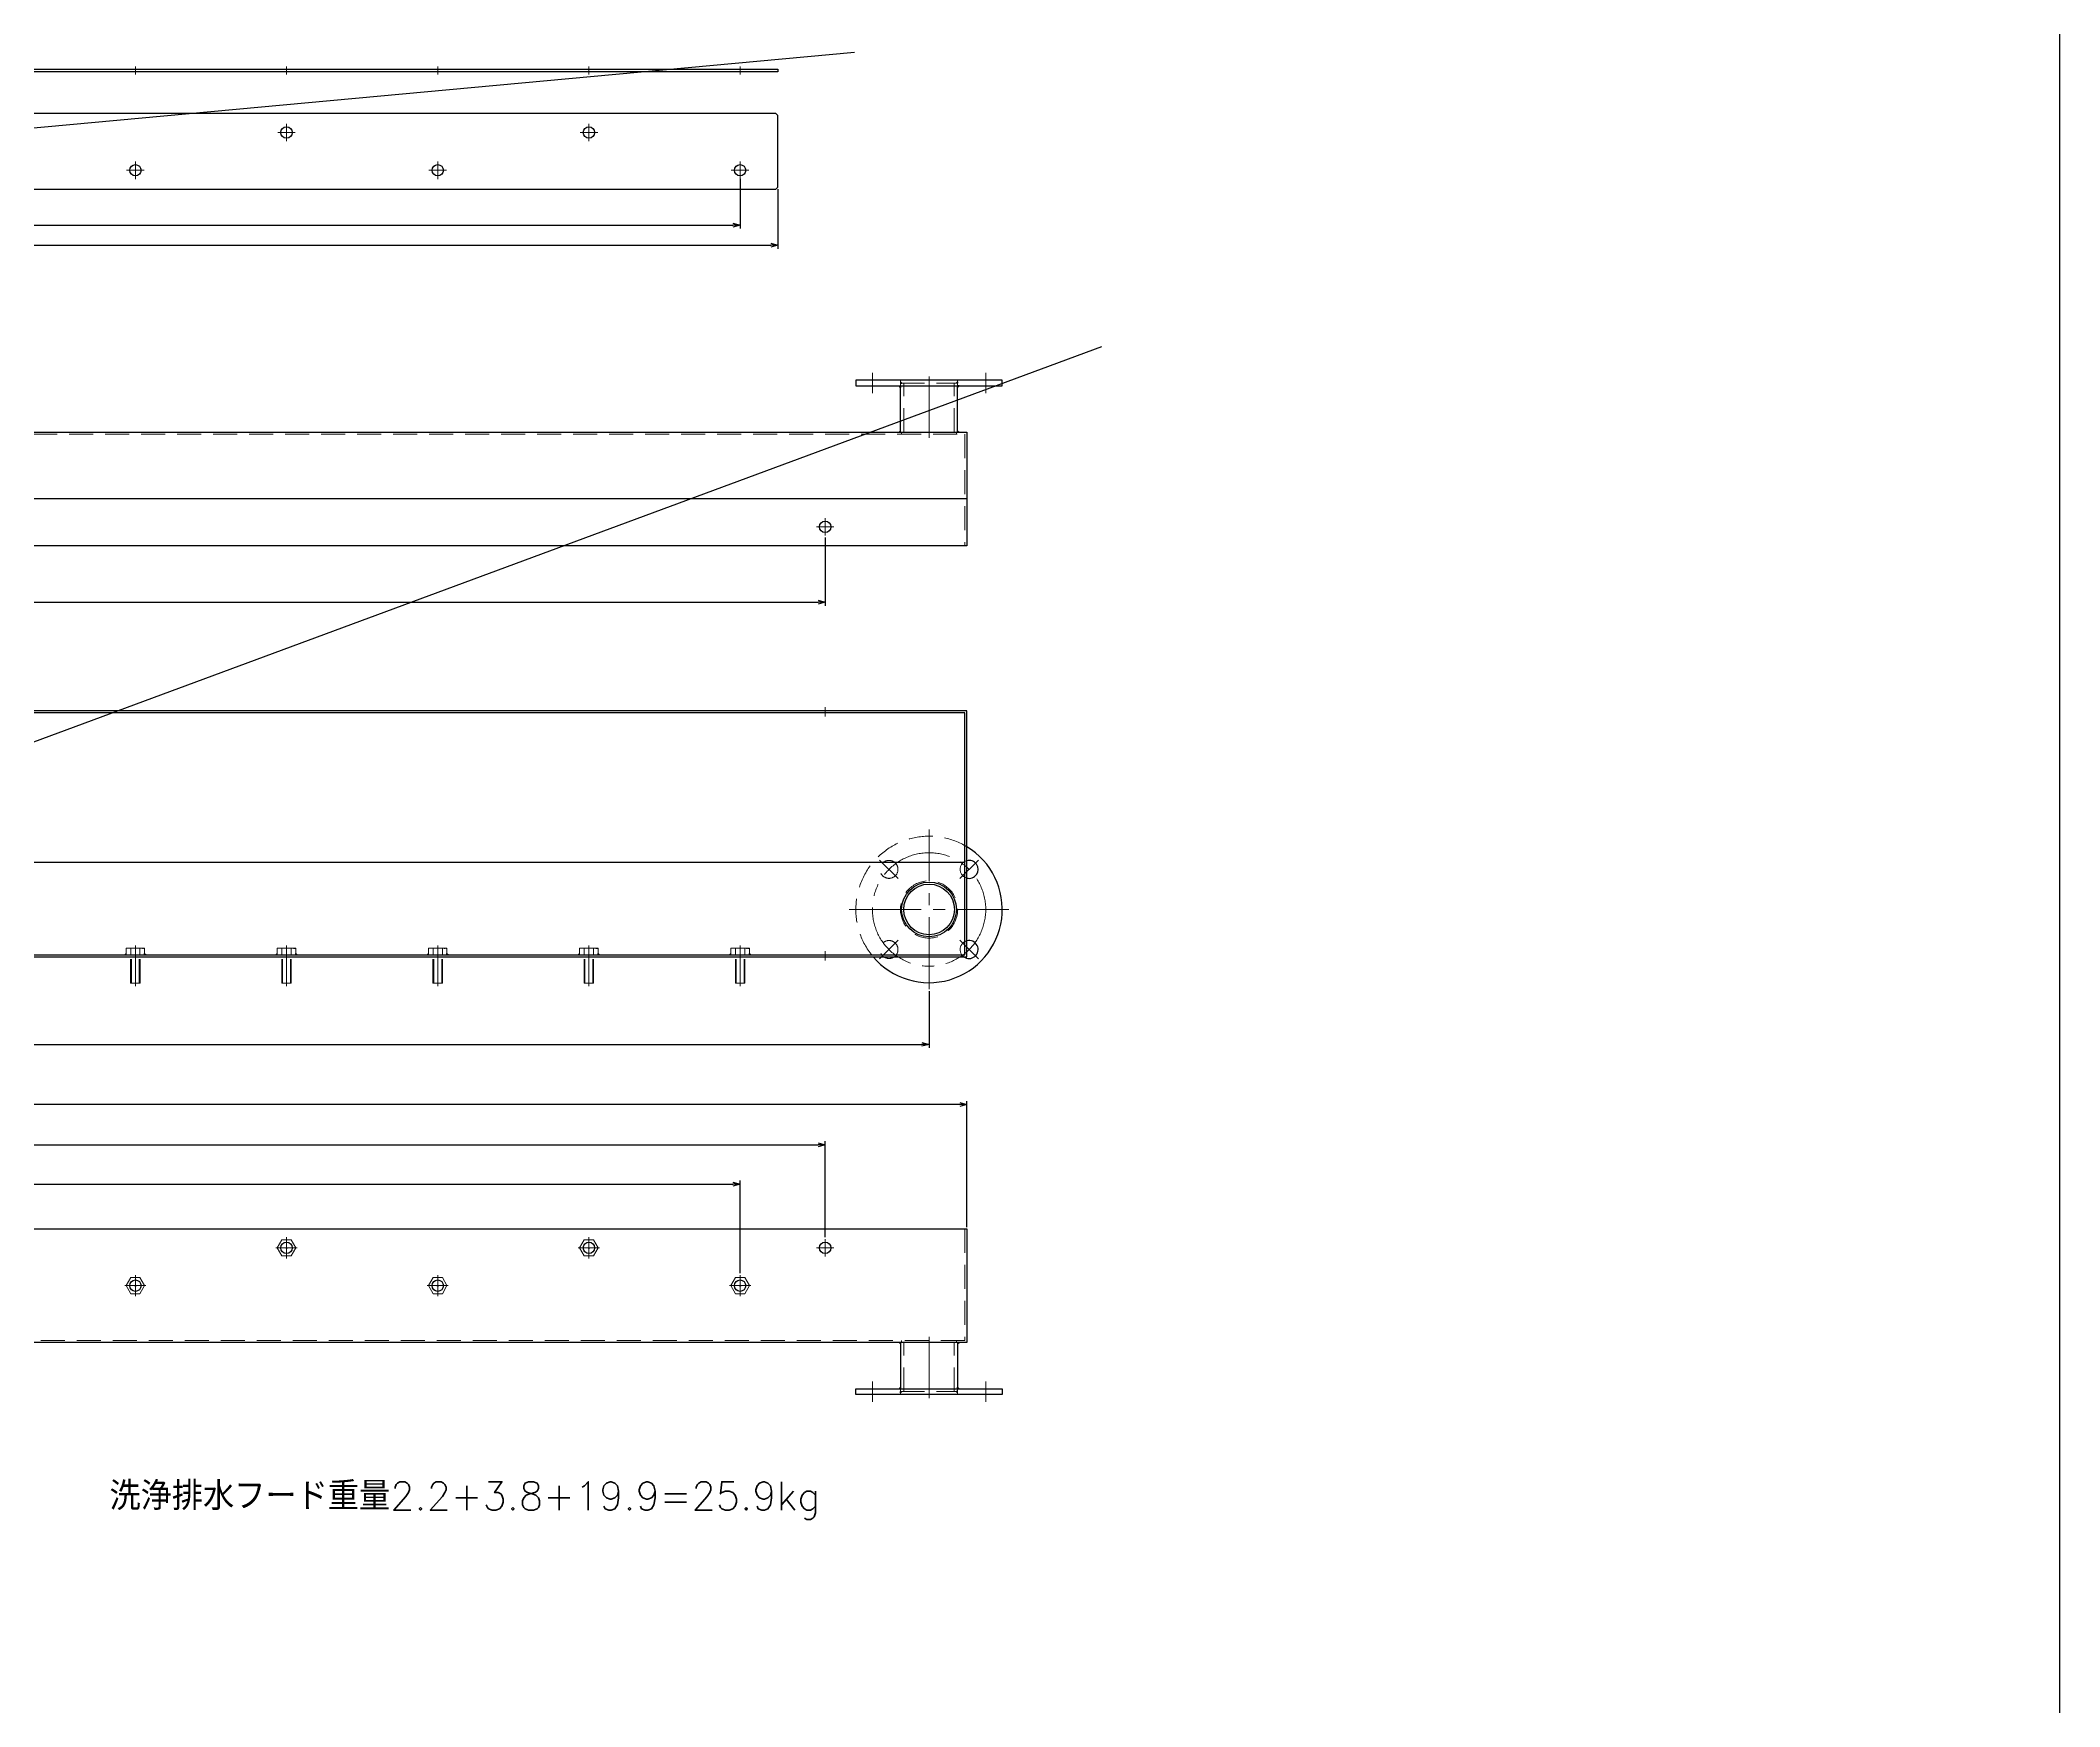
# Model space of a CAD drawing. Header units: millimetres. Extents: x -8731 to 85711, y -14522 to 31379.
# Drawn here: x 30155 to 32292, y -6146 to -4383 of the extents above; entities that cross this region are included whole.
import ezdxf

# ---------------------------------------------------------------- set-up
doc = ezdxf.new("R2010")
doc.units = ezdxf.units.MM
doc.header["$LTSCALE"] = 4
doc.header["$PDMODE"] = 99
doc.header["$PDSIZE"] = 1
doc.linetypes.add('CENTER2', pattern=[28.575, 19.05, -3.175, 3.175, -3.175])
doc.linetypes.add('HIDDEN', pattern=[9.525, 6.35, -3.175])
for name, color, linetype, lineweight in [('04_HIDDEN', 2, 'HIDDEN', 13), ('05_CENTER', 4, 'CENTER2', 13), ('08_DIM', 3, 'Continuous', 13)]:
    doc.layers.add(name, color=color, linetype=linetype, lineweight=lineweight)
doc.layers.add('10_DRAFT', color=8, linetype='Continuous', lineweight=0, plot=False)
doc.styles.add('KSS_TXT', font='txt.shx', dxfattribs={"bigfont": 'extfont2.shx'})
doc.styles.add('KSS_TXT_L', font='txt.shx', dxfattribs={"height": 9, "bigfont": 'extfont2.shx'})
doc.dimstyles.new('KSS_DIM', dxfattribs={"dimscale": 3, "dimtxt": 3, "dimasz": 2.5, "dimexe": 1.25, "dimexo": 0.625, "dimtad": 1, "dimdsep": 46, "dimtxsty": 'KSS_TXT', "dimblk": 'OPEN30', "dimcen": 0, "dimazin": 2, "dimtfac": 0.75, "dimtmove": 0, "dimatfit": 3, "dimldrblk": 'OPEN30', "dimfxl": 1, "dimtolj": 1, "dimarcsym": 0})

# ---------------------------------------------------------------- blocks, each defined once
blk = doc.blocks.new('A$C28002627_1_1_1')
at = {"color": 0, "linetype": 'CENTER2'}
for p, q in [((-11.2, 0), (11.2, 0)), ((0, -11.2), (0, 11.2))]:
    blk.add_line(p, q, dxfattribs=at)
at = {"color": 0}
for p, q in [((-9.8, 0), (-4.9, 8.5)), ((-4.9, -8.5), (-9.8, 0)), ((-4.9, 8.5), (4.9, 8.5)), ((4.9, 8.5), (9.8, 0)), ((9.8, 0), (4.9, -8.5)), ((4.9, -8.5), (-4.9, -8.5))]:
    blk.add_line(p, q, dxfattribs=at)
at = {"layer": '10_DRAFT', "style": 'KSS_TXT_L'}
blk.add_text('BT-M10', height=0.3, dxfattribs=at).set_placement((-0.7, -0.5))
blk = doc.blocks.new('A$C433F3B64_1_1')
at = {"color": 0}
for p, q in [((1129.8, -60), (1129.8, -109)), ((1190.2, -60), (1190.2, -109))]:
    blk.add_line(p, q, dxfattribs=at)
blk.add_lwpolyline([(-1200, 60), (1200, 60), (1200, -60), (-1200, -60)], close=True, dxfattribs=at)
at = {"color": 3}
for points in [[(1129.8, -60), (1129.8, -61.5), (1129.8, -61.5), (1128.3, -60)], [(1190.2, -60), (1190.2, -61.5), (1190.2, -61.5), (1191.8, -60)], [(1129.8, -109), (1129.8, -107.5), (1129.8, -107.5), (1128.3, -109)], [(1129.8, -112), (1131.3, -112), (1131.3, -112), (1129.8, -113.5)], [(1190.2, -112), (1188.8, -112), (1188.8, -112), (1190.2, -113.5)], [(1190.2, -109), (1190.2, -107.5), (1190.2, -107.5), (1191.8, -109)]]:
    blk.add_lwpolyline(points, close=True, dxfattribs=at)
blk.add_lwpolyline([(1237.5, -115), (1082.5, -115), (1082.5, -109), (1237.5, -109)], close=True)
at = {"color": 0}
for centre in [(480, 40), (800, 40), (1050, 40), (320, 0), (640, 0), (960, 0)]:
    blk.add_circle(centre, 6, dxfattribs=at)
at = {"layer": '04_HIDDEN'}
for p, q in [((1198, 60), (1198, -58)), ((1198, -58), (-1198, -58)), ((1131, -58), (1131, -60)), ((1133.2, -112), (1133.2, -60)), ((1186.7, -112), (1186.7, -60)), ((1189, -58), (1189, -60)), ((1129.8, -109), (1129.8, -115)), ((1129.8, -112), (1190.2, -112)), ((1190.2, -109), (1190.2, -115))]:
    blk.add_line(p, q, dxfattribs=at)
at = {"layer": '05_CENTER'}
for p, q in [((480, 30.7), (480, 49.3)), ((800, 30.7), (800, 49.3)), ((1050, 30.7), (1050, 49.3)), ((470.7, 40), (489.3, 40)), ((790.7, 40), (809.3, 40)), ((1040.7, 40), (1059.3, 40)), ((320, -9.3), (320, 9.3)), ((640, -9.3), (640, 9.3)), ((960, -9.3), (960, 9.3)), ((310.7, 0), (329.3, 0)), ((630.7, 0), (649.3, 0)), ((950.7, 0), (969.3, 0)), ((1160, -54.2), (1160, -119.1)), ((1100, -101.3), (1100, -122.8)), ((1220, -101.3), (1220, -122.8))]:
    blk.add_line(p, q, dxfattribs=at)
at = {"layer": '04_HIDDEN'}
for p in [(480, 40), (800, 40), (320, 0), (640, 0), (960, 0)]:
    blk.add_blockref('A$C28002627_1_1_1', p, dxfattribs=at)
blk = doc.blocks.new('A$C742A68D0_1_1')
at = {"color": 0}
for p, q in [((-9.8, 7), (9.8, 7)), ((-9.8, 0), (-9.8, 7)), ((-9.8, 0), (9.8, 0)), ((-4.9, 0), (-4.9, 7)), ((4.9, 0), (4.9, 7)), ((9.8, 0), (9.8, 7))]:
    blk.add_line(p, q, dxfattribs=at)
at = {"color": 0, "linetype": 'HIDDEN'}
for p, q in [((-5, -30), (-5, 0)), ((-4.2, -30), (-4.2, 0)), ((4.2, -30), (4.2, 0)), ((5, -30), (5, 0)), ((-5, -30), (5, -30))]:
    blk.add_line(p, q, dxfattribs=at)
at = {"color": 0, "linetype": 'CENTER2'}
blk.add_line((0, -33), (0, 10), dxfattribs=at)
at = {"layer": '10_DRAFT', "style": 'KSS_TXT_L'}
blk.add_text('BT-M10x30L', height=0.3, dxfattribs=at).set_placement((6.8, 6.7))
blk = doc.blocks.new('A$C7B156557_1_1')
at = {"color": 3}
blk.add_line((-148, 100), (2248, 100), dxfattribs=at)
at = {"color": 0}
for points in [[(-150, 0), (2250, 0), (2250, 260), (-150, 260)], [(-148, 2), (2248, 2), (2248, 258), (-148, 258)]]:
    blk.add_lwpolyline(points, close=True, dxfattribs=at)
at = {"color": 3}
for points in [[(1360.2, 2), (1360.2, 3.5), (1358.7, 2), (1358.7, 2)], [(1379.8, 2), (1379.8, 3.5), (1381.3, 2), (1381.3, 2)], [(1520.2, 2), (1520.2, 3.5), (1518.7, 2), (1518.7, 2)], [(1539.8, 2), (1539.8, 3.5), (1541.3, 2), (1541.3, 2)], [(1680.2, 2), (1680.2, 3.5), (1678.7, 2), (1678.7, 2)], [(1699.8, 2), (1699.8, 3.5), (1701.3, 2), (1701.3, 2)], [(1840.2, 2), (1840.2, 3.5), (1838.7, 2), (1838.7, 2)], [(1859.8, 2), (1859.8, 3.5), (1861.3, 2), (1861.3, 2)], [(2000.2, 2), (2000.2, 3.5), (1998.7, 2), (1998.7, 2)], [(2019.8, 2), (2019.8, 3.5), (2021.3, 2), (2021.3, 2)]]:
    blk.add_lwpolyline(points, close=True, dxfattribs=at)
blk.add_circle((2210, 50), 29)
at = {"color": 0}
blk.add_circle((2210, 50), 26.8, dxfattribs=at)
for centre, radius, start, end in [((2210, 50), 77.5, 220.1778, 58.927), ((2252.4, 92.4), 9.5, 255.202, 104.798), ((2252.4, 7.6), 9.5, 232.8655, 104.798)]:
    blk.add_arc(centre, radius, start, end, dxfattribs=at)
at = {"layer": '04_HIDDEN'}
for centre, radius in [((2167.6, 92.4), 9.5), ((2210, 50), 30.3), ((2167.6, 7.6), 9.5)]:
    blk.add_circle(centre, radius, dxfattribs=at)
for centre, radius, start, end in [((2210, 50), 77.5, 58.927, 220.1778), ((2252.4, 92.4), 9.5, 104.798, 255.202), ((2252.4, 7.6), 9.5, 104.798, 232.8655)]:
    blk.add_arc(centre, radius, start, end, dxfattribs=at)
at = {"layer": '05_CENTER'}
for p, q in [((2100, 264), (2100, 254)), ((2210, -34.5), (2210, 134.5)), ((2177.4, 82.6), (2157.7, 102.3)), ((2242.6, 82.6), (2262.3, 102.3)), ((2125.5, 50), (2294.5, 50)), ((1370, 5.9), (1370, -4)), ((1530, 5.9), (1530, -4)), ((1690, 5.9), (1690, -4)), ((1850, 5.9), (1850, -4)), ((2010, 5.9), (2010, -4)), ((2100, 5.9), (2100, -4)), ((2177.4, 17.4), (2157.7, -2.3)), ((2242.6, 17.4), (2262.3, -2.3))]:
    blk.add_line(p, q, dxfattribs=at)
blk.add_circle((2210, 50), 60, dxfattribs=at)
at = {"layer": '04_HIDDEN'}
for p in [(1370, 2), (1530, 2), (1690, 2), (1850, 2), (2010, 2)]:
    blk.add_blockref('A$C742A68D0_1_1', p, dxfattribs=at)
blk = doc.blocks.new('A$C43B72E5D_1_1')
at = {"color": 3}
blk.add_line((150, -30), (-2250, -30), dxfattribs=at)
at = {"color": 0}
for p, q in [((-2240.2, -100), (-2240.2, -149)), ((-2179.7, -100), (-2179.7, -149))]:
    blk.add_line(p, q, dxfattribs=at)
blk.add_lwpolyline([(-2250, 20), (150, 20), (150, -100), (-2250, -100)], close=True, dxfattribs=at)
at = {"color": 3}
for points in [[(-2240.2, -100), (-2240.2, -101.5), (-2240.2, -101.5), (-2241.7, -100)], [(-2179.7, -100), (-2179.7, -101.5), (-2179.7, -101.5), (-2178.2, -100)], [(-2240.2, -149), (-2240.2, -147.5), (-2240.2, -147.5), (-2241.7, -149)], [(-2179.7, -149), (-2179.7, -147.5), (-2179.7, -147.5), (-2178.2, -149)], [(-2240.2, -152), (-2238.7, -152), (-2238.7, -152), (-2240.2, -153.5)], [(-2179.7, -152), (-2181.2, -152), (-2181.2, -152), (-2179.7, -153.5)]]:
    blk.add_lwpolyline(points, close=True, dxfattribs=at)
blk.add_lwpolyline([(-2287.5, -155), (-2132.5, -155), (-2132.5, -149), (-2287.5, -149)], close=True)
at = {"color": 0}
blk.add_circle((-2100, 0), 6, dxfattribs=at)
at = {"layer": '04_HIDDEN'}
for p, q in [((-2248, -98), (-2248, 20)), ((148, -98), (-2248, -98)), ((-2239, -100), (-2239, -98)), ((-2236.7, -100), (-2236.7, -152)), ((-2183.2, -100), (-2183.2, -152)), ((-2181, -100), (-2181, -98)), ((-2240.2, -149), (-2240.2, -155)), ((-2179.7, -149), (-2179.7, -155)), ((-2179.7, -152), (-2240.2, -152))]:
    blk.add_line(p, q, dxfattribs=at)
at = {"layer": '05_CENTER'}
for p, q in [((-2090.7, 0), (-2109.3, 0)), ((-2100, -9.3), (-2100, 9.3)), ((-2210, -94.2), (-2210, -159.1)), ((-2270, -141.3), (-2270, -162.8)), ((-2150, -141.3), (-2150, -162.8))]:
    blk.add_line(p, q, dxfattribs=at)
blk = doc.blocks.new('_Open30')
at = {"color": 0, "linetype": 'ByBlock', "lineweight": -2}
for p, q in [((-1, 0.27), (0, 0)), ((0, 0), (-1, -0.27)), ((0, 0), (-1, 0))]:
    blk.add_line(p, q, dxfattribs=at)
blk = doc.blocks.new('*D3112')
at = {"layer": '08_DIM', "color": 0, "lineweight": -2, "transparency": 16777216}
for p, q in [((28975.5, -5687.1), (28975.5, -5588.9)), ((28983, -5592.7), (30888, -5592.7)), ((30895.5, -5687.1), (30895.5, -5588.9))]:
    blk.add_line(p, q, dxfattribs=at)
at = {"layer": 'Defpoints', "color": 0, "transparency": 16777216}
for p in [(30895.5, -5592.7), (28975.5, -5689), (30895.5, -5689)]:
    blk.add_point(p, dxfattribs=at)
at = {"layer": '08_DIM', "color": 0, "lineweight": -2, "transparency": 16777216, "xscale": 7.5, "yscale": 7.5, "zscale": 7.5, "rotation": 180}
blk.add_blockref('_Open30', (28975.5, -5592.7), dxfattribs=at)
at = {"layer": '08_DIM', "color": 0, "lineweight": -2, "transparency": 16777216, "xscale": 7.5, "yscale": 7.5, "zscale": 7.5}
blk.add_blockref('_Open30', (30895.5, -5592.7), dxfattribs=at)
at = {"layer": '08_DIM', "color": 0, "transparency": 16777216, "insert": (29935.5, -5586.3), "char_height": 9, "attachment_point": 5, "style": 'KSS_TXT'}
blk.add_mtext('\\A1;12x160=1920', dxfattribs=at)
blk = doc.blocks.new('*D3116')
at = {"layer": '08_DIM', "color": 0, "lineweight": -2, "transparency": 16777216}
for p, q in [((28885.5, -5649), (28885.5, -5547.4)), ((28893, -5551.1), (30978, -5551.1)), ((30985.5, -5649), (30985.5, -5547.4))]:
    blk.add_line(p, q, dxfattribs=at)
at = {"layer": 'Defpoints', "color": 0, "transparency": 16777216}
for p in [(30985.5, -5551.1), (28885.5, -5650.8), (30985.5, -5650.8)]:
    blk.add_point(p, dxfattribs=at)
at = {"layer": '08_DIM', "color": 0, "lineweight": -2, "transparency": 16777216, "xscale": 7.5, "yscale": 7.5, "zscale": 7.5, "rotation": 180}
blk.add_blockref('_Open30', (28885.5, -5551.1), dxfattribs=at)
at = {"layer": '08_DIM', "color": 0, "lineweight": -2, "transparency": 16777216, "xscale": 7.5, "yscale": 7.5, "zscale": 7.5}
blk.add_blockref('_Open30', (30985.5, -5551.1), dxfattribs=at)
at = {"layer": '08_DIM', "color": 0, "transparency": 16777216, "insert": (29935.5, -5544.7), "char_height": 9, "attachment_point": 5, "style": 'KSS_TXT'}
blk.add_mtext('\\A1;2100', dxfattribs=at)
blk = doc.blocks.new('*D3117')
at = {"layer": '08_DIM', "color": 0, "lineweight": -2, "transparency": 16777216}
for p, q in [((28735.5, -5638.3), (28735.5, -5504.8)), ((31128, -5508.5), (28743, -5508.5)), ((31135.5, -5638.3), (31135.5, -5504.8))]:
    blk.add_line(p, q, dxfattribs=at)
at = {"layer": 'Defpoints', "color": 0, "transparency": 16777216}
for p in [(28735.5, -5508.5), (28735.5, -5640.2), (31135.5, -5640.2)]:
    blk.add_point(p, dxfattribs=at)
at = {"layer": '08_DIM', "color": 0, "lineweight": -2, "transparency": 16777216, "xscale": 7.5, "yscale": 7.5, "zscale": 7.5, "rotation": 180}
blk.add_blockref('_Open30', (28735.5, -5508.5), dxfattribs=at)
at = {"layer": '08_DIM', "color": 0, "lineweight": -2, "transparency": 16777216, "xscale": 7.5, "yscale": 7.5, "zscale": 7.5}
blk.add_blockref('_Open30', (31135.5, -5508.5), dxfattribs=at)
at = {"layer": '08_DIM', "color": 0, "transparency": 16777216, "insert": (29935.5, -5502.1), "char_height": 9, "attachment_point": 5, "style": 'KSS_TXT'}
blk.add_mtext('\\A1;2400', dxfattribs=at)
blk = doc.blocks.new('*D3118')
at = {"layer": '08_DIM', "color": 0, "lineweight": -2, "transparency": 16777216}
for p, q in [((28775.5, -5388.5), (28775.5, -5448.7)), ((31095.5, -5388.5), (31095.5, -5448.7)), ((28783, -5444.9), (31088, -5444.9))]:
    blk.add_line(p, q, dxfattribs=at)
at = {"layer": 'Defpoints', "color": 0, "transparency": 16777216}
for p in [(28775.5, -5386.6), (31095.5, -5386.6), (31095.5, -5444.9)]:
    blk.add_point(p, dxfattribs=at)
at = {"layer": '08_DIM', "color": 0, "lineweight": -2, "transparency": 16777216, "xscale": 7.5, "yscale": 7.5, "zscale": 7.5, "rotation": 180}
blk.add_blockref('_Open30', (28775.5, -5444.9), dxfattribs=at)
at = {"layer": '08_DIM', "color": 0, "lineweight": -2, "transparency": 16777216, "xscale": 7.5, "yscale": 7.5, "zscale": 7.5}
blk.add_blockref('_Open30', (31095.5, -5444.9), dxfattribs=at)
at = {"layer": '08_DIM', "color": 0, "transparency": 16777216, "insert": (29935.5, -5438.5), "char_height": 9, "attachment_point": 5, "style": 'KSS_TXT'}
blk.add_mtext('\\A1;2320', dxfattribs=at)
blk = doc.blocks.new('*D3120')
at = {"layer": '08_DIM', "color": 0, "lineweight": -2, "transparency": 16777216}
for p, q in [((28885.5, -4908.5), (28885.5, -4980.7)), ((30985.5, -4908.5), (30985.5, -4980.7)), ((28893, -4977), (30978, -4977))]:
    blk.add_line(p, q, dxfattribs=at)
at = {"layer": 'Defpoints', "color": 0, "transparency": 16777216}
for p in [(28885.5, -4906.6), (30985.5, -4906.6), (30985.5, -4977)]:
    blk.add_point(p, dxfattribs=at)
at = {"layer": '08_DIM', "color": 0, "lineweight": -2, "transparency": 16777216, "xscale": 7.5, "yscale": 7.5, "zscale": 7.5, "rotation": 180}
blk.add_blockref('_Open30', (28885.5, -4977), dxfattribs=at)
at = {"layer": '08_DIM', "color": 0, "lineweight": -2, "transparency": 16777216, "xscale": 7.5, "yscale": 7.5, "zscale": 7.5}
blk.add_blockref('_Open30', (30985.5, -4977), dxfattribs=at)
at = {"layer": '08_DIM', "color": 0, "transparency": 16777216, "insert": (29935.5, -4970.6), "char_height": 9, "attachment_point": 5, "style": 'KSS_TXT'}
blk.add_mtext('\\A1;2100', dxfattribs=at)
blk = doc.blocks.new('A$C4147621A_1_1')
at = {"color": 0}
blk.add_lwpolyline([(1000, 0), (1000, -3), (-1000, -3), (-1000, 0)], close=True, dxfattribs=at)
at = {"layer": '05_CENTER'}
for p, q in [((-960, 2.8), (-960, -5.8)), ((-800, 2.8), (-800, -5.8)), ((-640, 2.8), (-640, -5.8)), ((-480, 2.8), (-480, -5.8)), ((-320, 2.8), (-320, -5.8)), ((-160, 2.8), (-160, -5.8)), ((0, 2.8), (0, -5.8)), ((160, 2.8), (160, -5.8)), ((320, 2.8), (320, -5.8)), ((480, 2.8), (480, -5.8)), ((640, 2.8), (640, -5.8)), ((800, 2.8), (800, -5.8)), ((960, 2.8), (960, -5.8))]:
    blk.add_line(p, q, dxfattribs=at)
blk = doc.blocks.new('*D3125')
at = {"layer": '08_DIM', "color": 0, "lineweight": -2, "transparency": 16777216}
for p, q in [((30895.5, -4528.9), (30895.5, -4581.7)), ((28975.5, -4531.3), (28975.5, -4581.7)), ((28983, -4578), (30888, -4578))]:
    blk.add_line(p, q, dxfattribs=at)
at = {"layer": 'Defpoints', "color": 0, "transparency": 16777216}
for p in [(28975.5, -4529.4), (30895.5, -4527), (30895.5, -4578)]:
    blk.add_point(p, dxfattribs=at)
at = {"layer": '08_DIM', "color": 0, "lineweight": -2, "transparency": 16777216, "xscale": 7.5, "yscale": 7.5, "zscale": 7.5, "rotation": 180}
blk.add_blockref('_Open30', (28975.5, -4578), dxfattribs=at)
at = {"layer": '08_DIM', "color": 0, "lineweight": -2, "transparency": 16777216, "xscale": 7.5, "yscale": 7.5, "zscale": 7.5}
blk.add_blockref('_Open30', (30895.5, -4578), dxfattribs=at)
at = {"layer": '08_DIM', "color": 0, "transparency": 16777216, "insert": (29935.5, -4571.6), "char_height": 9, "attachment_point": 5, "style": 'KSS_TXT'}
blk.add_mtext('\\A1;12x160=1920', dxfattribs=at)
blk = doc.blocks.new('*D3126')
at = {"layer": '08_DIM', "color": 0, "lineweight": -2, "transparency": 16777216}
for p, q in [((28935.5, -4539.9), (28935.5, -4603.1)), ((30935.5, -4539.9), (30935.5, -4603.1)), ((28943, -4599.3), (30928, -4599.3))]:
    blk.add_line(p, q, dxfattribs=at)
at = {"layer": 'Defpoints', "color": 0, "transparency": 16777216}
for p in [(28935.5, -4538), (30935.5, -4538), (30935.5, -4599.3)]:
    blk.add_point(p, dxfattribs=at)
at = {"layer": '08_DIM', "color": 0, "lineweight": -2, "transparency": 16777216, "xscale": 7.5, "yscale": 7.5, "zscale": 7.5, "rotation": 180}
blk.add_blockref('_Open30', (28935.5, -4599.3), dxfattribs=at)
at = {"layer": '08_DIM', "color": 0, "lineweight": -2, "transparency": 16777216, "xscale": 7.5, "yscale": 7.5, "zscale": 7.5}
blk.add_blockref('_Open30', (30935.5, -4599.3), dxfattribs=at)
at = {"layer": '08_DIM', "color": 0, "transparency": 16777216, "insert": (29935.5, -4592.9), "char_height": 9, "attachment_point": 5, "style": 'KSS_TXT'}
blk.add_mtext('\\A1;2000', dxfattribs=at)
blk = doc.blocks.new('A$C01A747DA_1_1')
at = {"color": 0}
blk.add_lwpolyline([(-998, -20), (998, -20), (1000, -18), (1000, 58), (998, 60), (-998, 60), (-1000, 58), (-1000, -18)], close=True, dxfattribs=at)
for centre in [(-800, 40), (-480, 40), (-160, 40), (160, 40), (480, 40), (800, 40), (-960, 0), (-640, 0), (-320, 0), (0, 0), (320, 0), (640, 0), (960, 0)]:
    blk.add_circle(centre, 6, dxfattribs=at)
at = {"layer": '05_CENTER'}
for p, q in [((-800, 30.7), (-800, 49.3)), ((-480, 30.7), (-480, 49.3)), ((-160, 30.7), (-160, 49.3)), ((160, 30.7), (160, 49.3)), ((480, 30.7), (480, 49.3)), ((800, 30.7), (800, 49.3)), ((-790.7, 40), (-809.3, 40)), ((-470.7, 40), (-489.3, 40)), ((-150.7, 40), (-169.3, 40)), ((150.7, 40), (169.3, 40)), ((470.7, 40), (489.3, 40)), ((790.7, 40), (809.3, 40)), ((-950.7, 0), (-969.3, 0)), ((-960, -9.3), (-960, 9.3)), ((-640, -9.3), (-640, 9.3)), ((-310.7, 0), (-329.3, 0)), ((-320, -9.3), (-320, 9.3)), ((9.3, 0), (-9.3, 0)), ((0, -9.3), (0, 9.3)), ((310.7, 0), (329.3, 0)), ((320, -9.3), (320, 9.3)), ((640, -9.3), (640, 9.3)), ((950.7, 0), (969.3, 0)), ((960, -9.3), (960, 9.3)), ((-630.7, 0), (-649.3, 0)), ((630.7, 0), (649.3, 0))]:
    blk.add_line(p, q, dxfattribs=at)

msp = doc.modelspace()

# ---------------------------------------------------------------- linework, layer by layer
at = {"color": 3}
for p, q in [((31016.50848, -4395.30726), (28839.98119, -4596.15642)), ((31278.025, -4706.93518), (28160.87774, -5860.41261))]:
    msp.add_line(p, q, dxfattribs=at)
msp.add_lwpolyline([(27349.34546, -526.72425), (32292.00416, -526.72425), (32292.00416, -8236.71705), (27349.34546, -8236.71705)], close=True)

# ---------------------------------------------------------------- block references
for name, p in [('A$C4147621A_1_1', (29935.53393, -4412.93498)), ('A$C01A747DA_1_1', (29935.53393, -4520.04271)), ('A$C7B156557_1_1', (28885.53394, -5352.11682)), ('A$C433F3B64_1_1', (29935.53393, -5700.16623))]:
    msp.add_blockref(name, p)
at = {"rotation": 180}
msp.add_blockref('A$C43B72E5D_1_1', (28885.53394, -4897.24914), dxfattribs=at)

# ---------------------------------------------------------------- texts
at = {"layer": '08_DIM', "color": 6, "style": 'KSS_TXT'}
msp.add_text('洗浄排水フード重量2.2+3.8+19.9=25.9kg', height=30, dxfattribs=at).set_placement((30228.2018, -5937.6597))

# ---------------------------------------------------------------- dimensions: what is measured, and where the dimension line sits
at = {"layer": '08_DIM'}
for base, p1, p2, picture, middle in [((30895.53393, -4577.96583), (28975.53393, -4529.38376), (30895.53393, -4527.04271), '*D3125', (29935.53393, -4571.59083)), ((30895.53393, -5592.65011), (28975.53393, -5688.98563), (30895.53393, -5688.98563), '*D3112', (29935.53393, -5586.27511))]:
    dim = msp.add_linear_dim(base=base, p1=p1, p2=p2, text='12x160=<>', dimstyle='KSS_DIM', override={"dimscale": 3}, dxfattribs=at)
    dim.commit()
    dim.dimension.update_dxf_attribs({"geometry": picture, "text_midpoint": middle})
for base, p1, p2, picture, middle in [((30935.53393, -4599.30994), (28935.53393, -4538.04271), (30935.53393, -4538.04271), '*D3126', (29935.53393, -4592.93494)), ((30985.53396, -4976.96528), (28885.53394, -4906.59019), (30985.53396, -4906.59019), '*D3120', (29935.53395, -4970.59028)), ((31095.53393, -5444.90322), (28775.53393, -5386.58091), (31095.53393, -5386.58091), '*D3118', (29935.53393, -5438.52822)), ((28735.53393, -5508.50084), (31135.53393, -5640.16623), (28735.53393, -5640.16623), '*D3117', (29935.53393, -5502.12584)), ((30985.53396, -5551.11696), (28885.53394, -5650.82518), (30985.53396, -5650.82518), '*D3116', (29935.53395, -5544.74196))]:
    dim = msp.add_linear_dim(base=base, p1=p1, p2=p2, dimstyle='KSS_DIM', override={"dimscale": 3}, dxfattribs=at)
    dim.commit()
    dim.dimension.update_dxf_attribs({"geometry": picture, "text_midpoint": middle})

doc.saveas('drawing.dxf')
